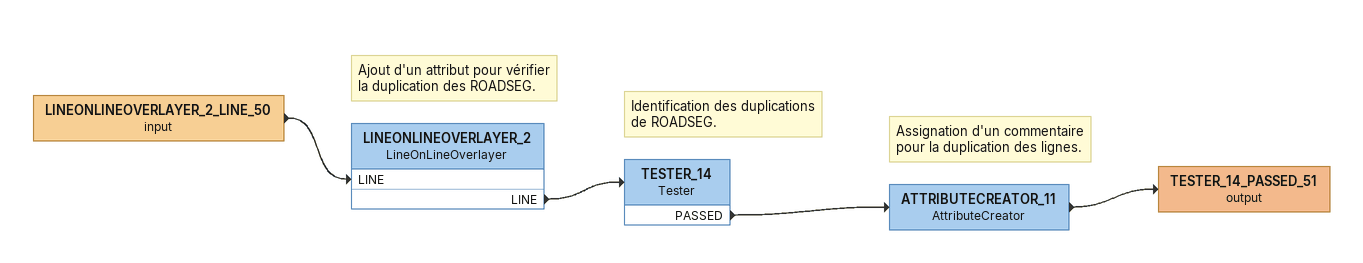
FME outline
LINEONLINEOVERLAYER_2_LINE_50 (input)
    -> LINEONLINEOVERLAYER_2 [LINE]
Note: Ajout d'un attribut pour vérifier / la duplication des ROADSEG.
LINEONLINEOVERLAYER_2: LineOnLineOverlayer
    LINE -> TESTER_14
Note: Identification des duplications / de ROADSEG.
TESTER_14: Tester
    PASSED -> ATTRIBUTECREATOR_11
Note: Assignation d'un commentaire / pour la duplication des lignes.
ATTRIBUTECREATOR_11: AttributeCreator
    -> TESTER_14_PASSED_51 (output)
TESTER_14_PASSED_51 (output)
